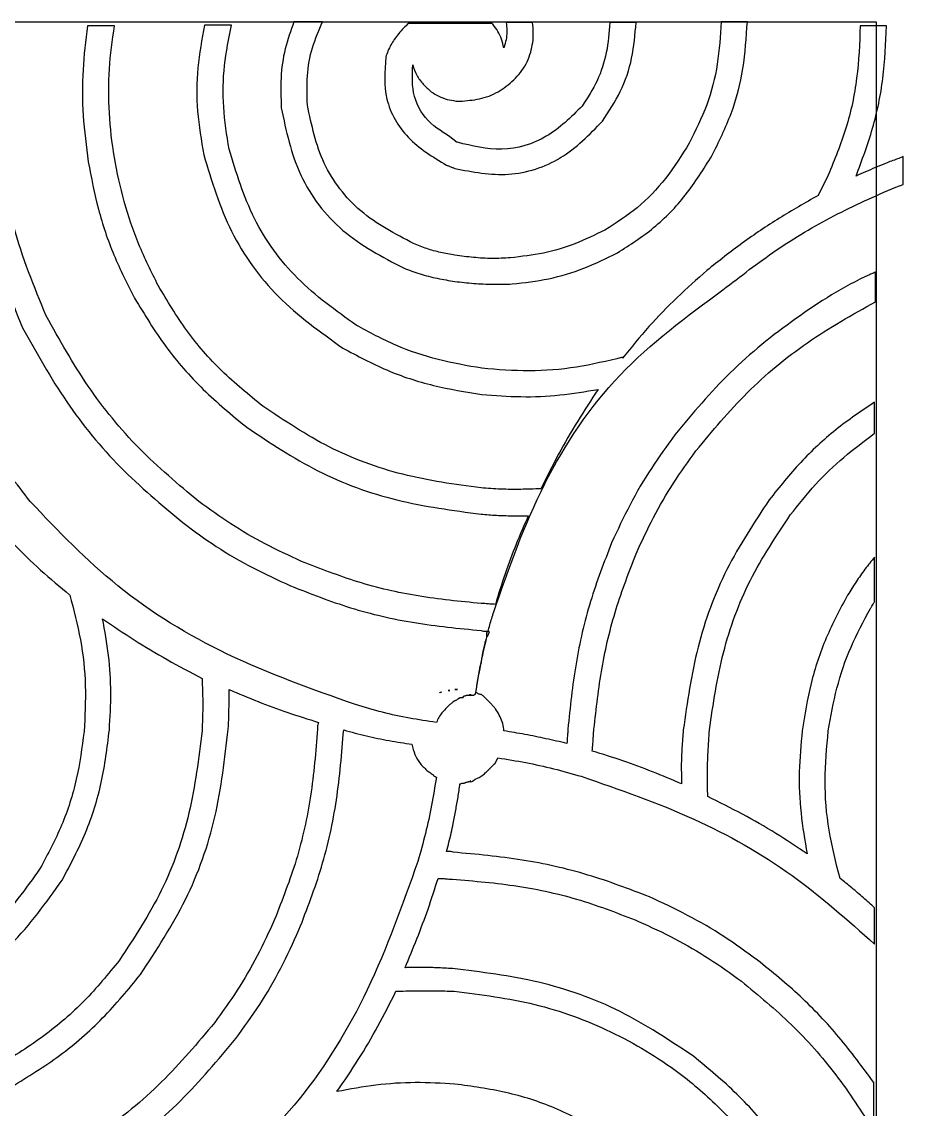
# Model space of a CAD drawing. Extents: x 0 to 371, y 0 to 260.
# Drawn here: x 343.61 to 371.29, y 225.83 to 259.95 of the extents above; entities that cross this region are included whole.
import ezdxf

# ---------------------------------------------------------------- set-up
doc = ezdxf.new("R2010")
doc.units = 0
doc.layers.add('Layer_1', color=7, linetype='CONTINUOUS')

msp = doc.modelspace()

# ---------------------------------------------------------------- linework, layer by layer
at = {"layer": 'Layer_1', "color": 7}
for points in [[(0.02646, 259.95312), (370.443122, 259.95312), (370.443122, 0.661457), (0.02646, 0.661457)], [(358.255142, 240.824265)], [(358.127481, 240.300783)], [(358.142985, 240.366412)], [(357.983838, 239.599534)], [(350.123332, 238.99802)], [(356.790621, 238.918955)], [(357.002499, 238.971665), (357.055204, 238.971665), (357.002499, 238.971665)], [(357.213848, 238.99802), (357.293435, 238.99802), (357.213848, 238.99802)], [(357.372492, 238.733437)], [(357.665492, 238.815086)], [(353.72156, 237.72833)], [(357.693405, 236.119643)], [(356.284711, 229.545884)]]:
    msp.add_lwpolyline(points, close=True, dxfattribs=at)
for points in [[(346.524576, 259.821038), (345.678121, 259.821038)], [(350.20239, 259.847393), (349.355935, 259.847393)], [(353.060101, 259.95333), (352.160412, 259.95333), (352.160412, 259.95333)], [(358.404473, 259.873748), (358.37812, 259.900103), (357.213848, 259.900103), (355.75864, 259.900103)], [(359.648332, 259.926458), (358.8277, 259.926458), (358.8277, 259.926458)], [(362.90239, 259.926458), (362.082287, 259.926458)], [(366.395207, 259.95333), (365.574575, 259.95333)], [(370.760832, 259.821038), (369.9402, 259.821038)], [(357.240201, 257.466143), (357.452079, 257.466143)], [(371.051768, 254.767083), (371.289999, 254.846665), (371.289999, 255.719997)], [(368.935101, 255.137603), (368.617284, 254.5025)], [(370.416662, 251.168853), (370.416662, 252.094895)], [(362.479162, 249.396352), (362.479162, 249.422707)], [(370.39031, 247.041457), (370.39031, 248.020209)], [(370.39031, 241.74979), (370.39031, 243.152289)], [(358.03395, 239.844997), (358.03395, 239.818125)], [(357.425726, 238.733437), (357.399374, 238.733437), (357.372492, 238.733437)], [(357.452079, 238.759792), (357.478431, 238.759792)], [(357.637076, 238.813019), (357.610723, 238.813019)], [(357.769367, 238.813019), (357.743015, 238.813019), (357.716662, 238.813019), (357.663957, 238.813019)], [(357.848954, 238.839374), (357.822601, 238.839374)], [(357.901659, 238.892084), (357.875306, 238.892084)], [(358.272181, 238.6275), (358.193124, 238.707082), (358.13989, 238.759792)], [(357.055204, 238.52208), (356.922912, 238.389789)], [(358.748643, 237.701459), (358.748643, 237.754685)], [(358.48406, 236.696352), (358.563117, 236.854999)], [(358.351768, 236.56406), (358.430825, 236.643125)], [(358.13989, 236.352187), (358.166242, 236.378542), (358.193124, 236.405414), (358.245829, 236.458124)], [(357.372492, 236.034894), (357.399374, 236.034894)], [(370.39031, 231.00781), (370.39031, 232.145209)], [(370.363957, 225.160622), (370.363957, 226.66854)]]:
    msp.add_lwpolyline(points, dxfattribs=at)
for points, knots in [([(342.212185, 259.821038), (342.140392, 258.710983), (341.99822, 256.51273), (342.454247, 253.275438), (343.252837, 251.306078), (343.641041, 250.348748)], [0, 0, 0, 0, 3.333342, 6.601049, 9.692134, 9.692134, 9.692134, 9.692134]), ([(344.381557, 250.719269), (344.003971, 251.638705), (343.227757, 253.528819), (342.808316, 256.644397), (342.957132, 258.755089), (343.032287, 259.821038)], [0, 0, 0, 0, 2.973144, 6.111985, 9.314544, 9.314544, 9.314544, 9.314544]), ([(345.678121, 259.821038), (345.621683, 259.361559), (345.507179, 258.429341), (345.515535, 256.998724), (345.641028, 256.043676), (345.704473, 255.560833)], [0, 0, 0, 0, 1.387935, 2.81592, 4.276076, 4.276076, 4.276076, 4.276076]), ([(347.900726, 251.671665), (347.68701, 252.098955), (347.26162, 252.94945), (346.811738, 254.303537), (346.499567, 255.6857), (346.342114, 257.081867), (346.331063, 258.46865), (346.460482, 259.37311), (346.524576, 259.821038)], [0, 0, 0, 0, 1.431692, 2.849701, 4.267567, 5.676001, 7.057913, 8.413781, 8.413781, 8.413781, 8.413781]), ([(349.355935, 259.847393), (349.271108, 259.402961), (349.10103, 258.511873), (349.09832, 257.133528), (349.252025, 256.229079), (349.329582, 255.772707)], [0, 0, 0, 0, 1.355403, 2.717584, 4.104984, 4.104984, 4.104984, 4.104984]), ([(350.123332, 255.957708), (350.054525, 256.396361), (349.918352, 257.264466), (349.941687, 258.580454), (350.115861, 259.426888), (350.20239, 259.847393)], [0, 0, 0, 0, 1.330661, 2.633414, 3.91958, 3.91958, 3.91958, 3.91958]), ([(352.160412, 259.95333), (352.059609, 259.67185), (351.85577, 259.102656), (351.726251, 258.186808), (351.750995, 257.567965), (351.763537, 257.25427)], [0, 0, 0, 0, 0.895389, 1.810613, 2.751475, 2.751475, 2.751475, 2.751475]), ([(352.58364, 257.333852), (352.572957, 257.64078), (352.551836, 258.247595), (352.706345, 259.142513), (352.943296, 259.68561), (353.060101, 259.95333)], [0, 0, 0, 0, 0.920189, 1.819267, 2.693347, 2.693347, 2.693347, 2.693347]), ([(355.75864, 259.900103), (355.705082, 259.851767), (355.594803, 259.75224), (355.446444, 259.581926), (355.354962, 259.458981), (355.30906, 259.397292)], [0, 0, 0, 0, 0.216281, 0.445334, 0.676009, 0.676009, 0.676009, 0.676009]), ([(358.748643, 259.132708), (358.727982, 259.22509), (358.687667, 259.40535), (358.572824, 259.659173), (358.46082, 259.801931), (358.404473, 259.873748)], [0, 0, 0, 0, 0.28362, 0.553414, 0.826548, 0.826548, 0.826548, 0.826548]), ([(358.8277, 259.926458), (358.834678, 259.847238), (358.848628, 259.688855), (358.8383, 259.44688), (358.796268, 259.29112), (358.774995, 259.21229)], [0, 0, 0, 0, 0.238591, 0.477005, 0.721307, 0.721307, 0.721307, 0.721307]), ([(359.595098, 259.000417), (359.618034, 259.099547), (359.664377, 259.299842), (359.685298, 259.612607), (359.660738, 259.82113), (359.648332, 259.926458)], [0, 0, 0, 0, 0.30501, 0.616278, 0.933978, 0.933978, 0.933978, 0.933978]), ([(362.082287, 259.926458), (362.056107, 259.612138), (362.004117, 258.98793), (361.713665, 258.087409), (361.37672, 257.566744), (361.20895, 257.307497)], [0, 0, 0, 0, 0.944684, 1.876044, 2.799671, 2.799671, 2.799671, 2.799671]), ([(361.844056, 256.83104), (362.045244, 257.136145), (362.44933, 257.748951), (362.809567, 258.811792), (362.871264, 259.552686), (362.90239, 259.926458)], [0, 0, 0, 0, 1.093508, 2.196321, 3.319114, 3.319114, 3.319114, 3.319114]), ([(365.574575, 259.95333), (365.546698, 259.508812), (365.491288, 258.625286), (365.161137, 257.328709), (364.767004, 256.539003), (364.569476, 256.143227)], [0, 0, 0, 0, 1.334722, 2.652903, 3.977261, 3.977261, 3.977261, 3.977261]), ([(365.28364, 255.746352), (365.498984, 256.181958), (365.930651, 257.055149), (366.300799, 258.484794), (366.363653, 259.462494), (366.395207, 259.95333)], [0, 0, 0, 0, 1.455243, 2.917092, 4.390865, 4.390865, 4.390865, 4.390865]), ([(369.9402, 259.821038), (369.917912, 259.273778), (369.87386, 258.192129), (369.536971, 256.608461), (369.134734, 255.625468), (368.935101, 255.137603)], [0, 0, 0, 0, 1.641492, 3.244378, 4.823748, 4.823748, 4.823748, 4.823748]), ([(369.807909, 255.111248), (369.993319, 255.606205), (370.366772, 256.603145), (370.694531, 258.19016), (370.738571, 259.273464), (370.760832, 259.821038)], [0, 0, 0, 0, 1.584307, 3.191107, 4.833428, 4.833428, 4.833428, 4.833428]), ([(355.30906, 259.397292), (355.27347, 259.340057), (355.20054, 259.222774), (355.109995, 259.037269), (355.065995, 258.905978), (355.044476, 258.84177)], [0, 0, 0, 0, 0.202151, 0.414237, 0.617239, 0.617239, 0.617239, 0.617239]), ([(358.774995, 259.21229), (358.773257, 259.203257), (358.769649, 259.184512), (358.753989, 259.160486), (358.750382, 259.141742), (358.748643, 259.132708)], [0, 0, 0, 0, 0.027378, 0.056811, 0.084189, 0.084189, 0.084189, 0.084189]), ([(355.044476, 258.84177), (355.012575, 258.397513), (354.947266, 257.488015), (355.697283, 256.205278), (356.521617, 255.71155), (356.949265, 255.455413)], [0, 0, 0, 0, 1.313509, 2.689063, 4.171977, 4.171977, 4.171977, 4.171977]), ([(359.119165, 258.180312), (359.18767, 258.261352), (359.324451, 258.423163), (359.496136, 258.695287), (359.56199, 258.898334), (359.595098, 259.000417)], [0, 0, 0, 0, 0.318407, 0.635751, 0.95661, 0.95661, 0.95661, 0.95661]), ([(357.293435, 256.169582), (357.284672, 256.171241), (357.268133, 256.174373), (357.251267, 256.18615), (357.002169, 256.406755), (356.396785, 256.693865), (355.845795, 257.596081), (355.875837, 258.266626), (355.890931, 258.603542)], [0, 0, 0, 0, 0.026458, 0.049935, 0.060396, 1.026437, 2.012902, 3.009078, 3.009078, 3.009078, 3.009078]), ([(355.890931, 258.603542), (355.927763, 258.492406), (356.001465, 258.27002), (356.213115, 257.986395), (356.386968, 257.833189), (356.473332, 257.757082)], [0, 0, 0, 0, 0.349372, 0.699101, 1.044335, 1.044335, 1.044335, 1.044335]), ([(357.452079, 257.466143), (357.656888, 257.483955), (358.069357, 257.519826), (358.652766, 257.766969), (358.96401, 258.042806), (359.119165, 258.180312)], [0, 0, 0, 0, 0.614531, 1.237619, 1.856988, 1.856988, 1.856988, 1.856988]), ([(356.473332, 257.757082), (356.549773, 257.707489), (356.705049, 257.606751), (356.966631, 257.509648), (357.149783, 257.480522), (357.240201, 257.466143)], [0, 0, 0, 0, 0.272819, 0.554182, 0.828511, 0.828511, 0.828511, 0.828511]), ([(355.917284, 252.994582), (355.336434, 253.296452), (354.194091, 253.890132), (352.975757, 255.467336), (352.714573, 256.710598), (352.58364, 257.333852)], [0, 0, 0, 0, 1.9493, 3.833639, 5.727839, 5.727839, 5.727839, 5.727839]), ([(351.763537, 257.25427), (351.914825, 256.529719), (352.215947, 255.087581), (353.619759, 253.262088), (354.934345, 252.575065), (355.599996, 252.227187)], [0, 0, 0, 0, 2.201612, 4.382062, 6.618671, 6.618671, 6.618671, 6.618671]), ([(361.20895, 257.307497), (360.858061, 256.958151), (360.160359, 256.263518), (358.692728, 255.822553), (357.754726, 256.05518), (357.293435, 256.169582)], [0, 0, 0, 0, 1.472356, 2.927602, 4.335777, 4.335777, 4.335777, 4.335777]), ([(357.213848, 255.349477), (357.773475, 255.241373), (358.900599, 255.023646), (360.625625, 255.576943), (361.436044, 256.411085), (361.844056, 256.83104)], [0, 0, 0, 0, 1.692191, 3.408176, 5.14806, 5.14806, 5.14806, 5.14806]), ([(364.569476, 256.143227), (364.334099, 255.765397), (363.872819, 255.024943), (362.976624, 254.089335), (362.269818, 253.63858), (361.923643, 253.417812)], [0, 0, 0, 0, 1.333712, 2.613745, 3.842465, 3.842465, 3.842465, 3.842465]), ([(349.329582, 255.772707), (349.576754, 254.956122), (350.06854, 253.331397), (351.598268, 251.210694), (352.990247, 250.216931), (353.695207, 249.713645)], [0, 0, 0, 0, 2.548266, 5.070183, 7.657964, 7.657964, 7.657964, 7.657964]), ([(354.118435, 250.42833), (353.476073, 250.887359), (352.204194, 251.796239), (350.803553, 253.730033), (350.350422, 255.214005), (350.123332, 255.957708)], [0, 0, 0, 0, 2.359034, 4.670901, 6.993495, 6.993495, 6.993495, 6.993495]), ([(362.320518, 252.703644), (362.708862, 252.952433), (363.499386, 253.458876), (364.503321, 254.502109), (365.020236, 255.326347), (365.28364, 255.746352)], [0, 0, 0, 0, 1.380368, 2.809915, 4.295235, 4.295235, 4.295235, 4.295235]), ([(371.289999, 255.719997), (371.228438, 255.695242), (371.105924, 255.645976), (370.918066, 255.582048), (370.68913, 255.490835), (370.419149, 255.376415), (370.109608, 255.246074), (369.907381, 255.155701), (369.807909, 255.111248)], [0, 0, 0, 0, 0.19902, 0.396077, 0.595097, 0.938151, 1.275788, 1.602638, 1.602638, 1.602638, 1.602638]), ([(345.704473, 255.560833), (345.799581, 255.062473), (345.989327, 254.068214), (346.471382, 252.623684), (346.930307, 251.724307), (347.159681, 251.27479)], [0, 0, 0, 0, 1.521205, 3.034899, 4.547437, 4.547437, 4.547437, 4.547437]), ([(356.949265, 255.455413), (356.978137, 255.444612), (357.038276, 255.422112), (357.124837, 255.382778), (357.184976, 255.360279), (357.213848, 255.349477)], [0, 0, 0, 0, 0.092457, 0.192584, 0.28504, 0.28504, 0.28504, 0.28504]), ([(365.62781, 251.539373), (366.178653, 251.964786), (367.284647, 252.818938), (369.103374, 253.904401), (370.398273, 254.477738), (371.051768, 254.767083)], [0, 0, 0, 0, 2.086879, 4.19008, 6.332928, 6.332928, 6.332928, 6.332928]), ([(368.617284, 254.5025), (368.208877, 254.268344), (367.395089, 253.801767), (366.224138, 253.020582), (365.491534, 252.439067), (365.124995, 252.148122)], [0, 0, 0, 0, 1.41214, 2.813823, 4.217313, 4.217313, 4.217313, 4.217313]), ([(361.923643, 253.417812), (361.612638, 253.264665), (360.993883, 252.959976), (359.992789, 252.664444), (359.306, 252.585014), (358.959992, 252.544997)], [0, 0, 0, 0, 1.038858, 2.066845, 3.110595, 3.110595, 3.110595, 3.110595]), ([(357.213848, 252.624062), (357.064248, 252.6524), (356.76656, 252.708789), (356.329426, 252.823068), (356.053695, 252.937814), (355.917284, 252.994582)], [0, 0, 0, 0, 0.456848, 0.909075, 1.351861, 1.351861, 1.351861, 1.351861]), ([(358.959992, 252.544997), (358.765993, 252.534193), (358.37783, 252.512575), (357.794129, 252.550802), (357.40761, 252.599599), (357.213848, 252.624062)], [0, 0, 0, 0, 0.582422, 1.165344, 1.751305, 1.751305, 1.751305, 1.751305]), ([(359.013226, 251.724375), (359.397093, 251.768131), (360.163262, 251.855465), (361.278733, 252.192875), (361.97228, 252.532909), (362.320518, 252.703644)], [0, 0, 0, 0, 1.157468, 2.310219, 3.472746, 3.472746, 3.472746, 3.472746]), ([(355.599996, 252.227187), (355.771644, 252.161693), (356.117636, 252.029676), (356.659754, 251.89397), (357.028841, 251.834011), (357.213848, 251.803957)], [0, 0, 0, 0, 0.550775, 1.1102, 1.672438, 1.672438, 1.672438, 1.672438]), ([(365.124995, 252.148122), (364.810699, 251.868876), (364.179307, 251.307899), (363.287307, 250.394839), (362.749764, 249.730688), (362.479162, 249.396352)], [0, 0, 0, 0, 1.261157, 2.533544, 3.823379, 3.823379, 3.823379, 3.823379]), ([(370.416662, 252.094895), (370.396848, 252.085881), (370.355597, 252.067114), (370.292738, 252.043596), (369.43092, 251.652895), (367.895061, 250.676185), (365.80511, 249.014374), (364.677735, 247.659694), (364.119367, 246.988747)], [0, 0, 0, 0, 0.065287, 0.135924, 0.201211, 2.903179, 5.564818, 8.176685, 8.176685, 8.176685, 8.176685]), ([(351.181666, 247.887917), (350.742266, 248.246), (349.870017, 248.956828), (348.756898, 250.23264), (348.186014, 251.192163), (347.900726, 251.671665)], [0, 0, 0, 0, 1.698782, 3.37224, 5.043885, 5.043885, 5.043885, 5.043885]), ([(357.213848, 251.803957), (357.410285, 251.780978), (357.806193, 251.734667), (358.407421, 251.708593), (358.810701, 251.719099), (359.013226, 251.724375)], [0, 0, 0, 0, 0.593205, 1.195574, 1.803254, 1.803254, 1.803254, 1.803254]), ([(358.430825, 241.432497), (358.908389, 242.796213), (359.843254, 245.465787), (362.240839, 249.047666), (364.494221, 250.705421), (365.62781, 251.539373)], [0, 0, 0, 0, 4.329046, 8.474428, 12.670878, 12.670878, 12.670878, 12.670878]), ([(347.159681, 251.27479), (347.471026, 250.762194), (348.092614, 249.738815), (349.286087, 248.376341), (350.212815, 247.611223), (350.678851, 247.226459)], [0, 0, 0, 0, 1.797007, 3.587658, 5.399076, 5.399076, 5.399076, 5.399076]), ([(364.780825, 246.485935), (365.298663, 247.109516), (366.340868, 248.364541), (368.249722, 249.948246), (369.690701, 250.75993), (370.416662, 251.168853)], [0, 0, 0, 0, 2.42845, 4.887518, 7.384217, 7.384217, 7.384217, 7.384217]), ([(349.170409, 244.898435), (348.53092, 245.43556), (347.244526, 246.516039), (345.631006, 248.491463), (344.799736, 249.973642), (344.381557, 250.719269)], [0, 0, 0, 0, 2.501839, 5.032693, 7.594724, 7.594724, 7.594724, 7.594724]), ([(343.878742, 244.898435), (343.45333, 245.449278), (342.599179, 246.555273), (341.513719, 248.374), (340.940382, 249.668898), (340.651037, 250.322394)], [0, 0, 0, 0, 2.086878, 4.190078, 6.332926, 6.332926, 6.332926, 6.332926]), ([(343.641041, 250.348748), (344.08002, 249.561207), (344.951415, 247.997901), (346.649648, 245.926068), (347.999537, 244.796461), (348.668124, 244.236977)], [0, 0, 0, 0, 2.701851, 5.363294, 7.97507, 7.97507, 7.97507, 7.97507]), ([(358.060832, 249.078542), (357.602013, 249.158207), (356.682406, 249.31788), (355.349498, 249.764834), (354.528014, 250.207583), (354.118435, 250.42833)], [0, 0, 0, 0, 1.396056, 2.798098, 4.192221, 4.192221, 4.192221, 4.192221]), ([(353.695207, 249.713645), (354.148372, 249.470084), (355.055634, 248.982459), (356.533451, 248.501937), (357.551532, 248.339631), (358.060832, 248.258437)], [0, 0, 0, 0, 1.541296, 3.085767, 4.63181, 4.63181, 4.63181, 4.63181]), ([(362.479162, 249.422707), (361.997789, 249.308151), (361.034384, 249.078883), (359.545059, 248.95652), (358.555951, 249.037837), (358.060832, 249.078542)], [0, 0, 0, 0, 1.483304, 2.968637, 4.457369, 4.457369, 4.457369, 4.457369]), ([(358.060832, 248.258437), (358.468118, 248.2267), (359.282368, 248.163252), (360.507762, 248.215638), (361.311075, 248.350043), (361.711765, 248.417084)], [0, 0, 0, 0, 1.224916, 2.448868, 3.666945, 3.666945, 3.666945, 3.666945]), ([(361.711765, 248.417084), (361.494473, 248.086523), (361.057406, 247.421626), (360.452836, 246.381575), (360.093825, 245.659281), (359.912915, 245.29531)], [0, 0, 0, 0, 1.186649, 2.386856, 3.605981, 3.605981, 3.605981, 3.605981]), ([(358.03395, 245.321665), (357.208406, 245.435185), (355.569019, 245.660614), (353.226572, 246.525075), (351.8621, 247.434437), (351.181666, 247.887917)], [0, 0, 0, 0, 2.495899, 4.956419, 7.40398, 7.40398, 7.40398, 7.40398]), ([(370.39031, 248.020209), (369.977305, 247.739639), (369.148471, 247.176581), (368.03615, 246.141329), (367.402492, 245.350075), (367.083018, 244.951145)], [0, 0, 0, 0, 1.496495, 3.003224, 4.535316, 4.535316, 4.535316, 4.535316]), ([(350.678851, 247.226459), (351.407286, 246.741041), (352.869694, 245.766515), (355.386391, 244.850834), (357.147043, 244.618564), (358.03395, 244.50156)], [0, 0, 0, 0, 2.619821, 5.259563, 7.939069, 7.939069, 7.939069, 7.939069]), ([(364.119367, 246.988747), (363.867794, 246.641071), (363.358545, 245.937286), (362.693727, 244.803849), (362.321717, 244.003564), (362.134992, 243.601874)], [0, 0, 0, 0, 1.287007, 2.605232, 3.933696, 3.933696, 3.933696, 3.933696]), ([(367.744476, 244.475205), (368.001262, 244.799243), (368.512917, 245.444899), (369.407004, 246.301111), (370.062506, 246.794649), (370.39031, 247.041457)], [0, 0, 0, 0, 1.239336, 2.469414, 3.699884, 3.699884, 3.699884, 3.699884]), ([(362.90239, 243.257709), (363.078279, 243.639644), (363.428197, 244.399475), (364.057312, 245.479973), (364.540531, 246.151833), (364.780825, 246.485935)], [0, 0, 0, 0, 1.261043, 2.508743, 3.742939, 3.742939, 3.742939, 3.742939]), ([(359.912915, 245.29531), (359.701579, 245.288327), (359.280894, 245.274427), (358.653759, 245.278884), (358.239353, 245.307488), (358.03395, 245.321665)], [0, 0, 0, 0, 0.634349, 1.26273, 1.880285, 1.880285, 1.880285, 1.880285]), ([(354.092082, 238.52208), (352.731541, 239.004119), (350.097744, 239.937271), (346.57855, 242.072727), (344.761052, 243.974981), (343.878742, 244.898435)], [0, 0, 0, 0, 4.325926, 8.374328, 12.193823, 12.193823, 12.193823, 12.193823]), ([(352.398643, 243.019997), (352.016707, 243.195887), (351.256874, 243.545806), (350.176373, 244.174921), (349.504512, 244.65814), (349.170409, 244.898435)], [0, 0, 0, 0, 1.261045, 2.508749, 3.742947, 3.742947, 3.742947, 3.742947]), ([(367.083018, 244.951145), (366.611201, 244.237115), (365.660556, 242.798443), (364.755228, 240.330378), (364.508295, 238.599781), (364.38395, 237.72833)], [0, 0, 0, 0, 2.561713, 5.161502, 7.798523, 7.798523, 7.798523, 7.798523]), ([(342.582707, 244.448334), (342.837218, 244.153168), (343.349414, 243.559155), (344.201536, 242.730629), (344.813501, 242.219721), (345.122601, 241.961664)], [0, 0, 0, 0, 1.168836, 2.352251, 3.560031, 3.560031, 3.560031, 3.560031]), ([(358.03395, 244.50156), (358.195245, 244.487286), (358.521357, 244.458425), (359.016103, 244.448821), (359.348773, 244.448496), (359.51604, 244.448334)], [0, 0, 0, 0, 0.485635, 0.981882, 1.483724, 1.483724, 1.483724, 1.483724]), ([(359.51604, 244.448334), (359.386808, 244.152579), (359.125708, 243.555043), (358.782036, 242.6274), (358.584105, 241.991585), (358.48406, 241.670209)], [0, 0, 0, 0, 0.968143, 1.956017, 2.965688, 2.965688, 2.965688, 2.965688]), ([(365.204582, 237.72833), (365.323973, 238.540375), (365.561361, 240.15497), (366.403253, 242.464259), (367.299202, 243.807589), (367.744476, 244.475205)], [0, 0, 0, 0, 2.45932, 4.889889, 7.291337, 7.291337, 7.291337, 7.291337]), ([(348.668124, 244.236977), (349.015006, 243.980373), (349.714498, 243.462927), (350.853419, 242.806142), (351.653037, 242.437615), (352.054473, 242.252602)], [0, 0, 0, 0, 1.293674, 2.608715, 3.934503, 3.934503, 3.934503, 3.934503]), ([(362.134992, 243.601874), (361.89942, 242.993645), (361.421709, 241.760237), (360.972295, 239.792201), (360.83101, 238.440219), (360.75937, 237.754685)], [0, 0, 0, 0, 1.954953, 3.964391, 6.031376, 6.031376, 6.031376, 6.031376]), ([(358.03395, 241.69708), (357.372567, 241.761728), (356.066802, 241.889362), (354.170053, 242.32686), (352.982765, 242.791435), (352.398643, 243.019997)], [0, 0, 0, 0, 1.992575, 3.933927, 5.81399, 5.81399, 5.81399, 5.81399]), ([(361.579473, 237.754685), (361.651186, 238.398764), (361.792889, 239.671439), (362.231594, 241.521307), (362.680984, 242.684585), (362.90239, 243.257709)], [0, 0, 0, 0, 1.943253, 3.839796, 5.681605, 5.681605, 5.681605, 5.681605]), ([(370.39031, 243.152289), (370.287944, 243.027198), (370.083196, 242.776995), (369.805701, 242.375683), (369.631262, 242.100425), (369.543325, 241.961664)], [0, 0, 0, 0, 0.484733, 0.969549, 1.462409, 1.462409, 1.462409, 1.462409]), ([(352.054473, 242.252602), (352.67576, 242.008129), (353.937536, 241.511628), (355.950912, 241.048603), (357.334887, 240.916719), (358.03395, 240.850103)], [0, 0, 0, 0, 2.001113, 4.064069, 6.169652, 6.169652, 6.169652, 6.169652]), ([(345.122601, 241.961664), (345.246017, 241.495831), (345.493202, 240.562828), (345.646311, 239.118135), (345.596848, 238.155271), (345.572181, 237.675104)], [0, 0, 0, 0, 1.444482, 2.893114, 4.334162, 4.334162, 4.334162, 4.334162]), ([(358.48406, 241.670209), (358.437286, 241.67199), (358.339671, 241.675707), (358.190138, 241.692309), (358.086614, 241.695471), (358.03395, 241.69708)], [0, 0, 0, 0, 0.140386, 0.292979, 0.450985, 0.450985, 0.450985, 0.450985]), ([(369.543325, 241.961664), (369.30696, 241.519167), (368.833913, 240.633583), (368.357277, 239.193758), (368.1959, 238.199767), (368.114999, 237.701459)], [0, 0, 0, 0, 1.503218, 3.008447, 4.521651, 4.521651, 4.521651, 4.521651]), ([(370.258018, 241.537917), (370.273568, 241.561984), (370.303211, 241.607864), (370.345116, 241.679844), (370.374759, 241.725723), (370.39031, 241.74979)], [0, 0, 0, 0, 0.085951, 0.163847, 0.249798, 0.249798, 0.249798, 0.249798]), ([(358.255142, 240.824265), (358.273497, 240.891891), (358.310276, 241.027401), (358.368659, 241.230224), (358.410075, 241.364979), (358.430825, 241.432497)], [0, 0, 0, 0, 0.210217, 0.421234, 0.633136, 0.633136, 0.633136, 0.633136]), ([(368.935101, 237.701459), (369.014469, 238.149244), (369.173172, 239.044639), (369.616313, 240.339336), (370.044468, 241.139047), (370.258018, 241.537917)], [0, 0, 0, 0, 1.363155, 2.725773, 4.081693, 4.081693, 4.081693, 4.081693]), ([(346.365931, 237.72833), (346.388916, 238.118172), (346.43491, 238.898294), (346.361077, 240.069768), (346.223312, 240.837575), (346.154582, 241.220624)], [0, 0, 0, 0, 1.170864, 2.343046, 3.510021, 3.510021, 3.510021, 3.510021]), ([(346.154582, 241.220624), (346.480589, 240.995526), (347.140169, 240.540108), (348.188463, 239.92325), (348.911131, 239.537257), (349.276348, 239.342185)], [0, 0, 0, 0, 1.188176, 2.403925, 3.646092, 3.646092, 3.646092, 3.646092]), ([(358.03395, 240.850103), (358.058376, 240.843431), (358.106674, 240.830236), (358.181334, 240.824737), (358.230578, 240.824422), (358.255142, 240.824265)], [0, 0, 0, 0, 0.075789, 0.149867, 0.223599, 0.223599, 0.223599, 0.223599]), ([(358.142985, 240.366412), (358.158467, 240.420073), (358.189296, 240.52693), (358.193251, 240.651987), (358.324352, 240.82416), (358.266453, 240.823821), (358.260857, 240.824141), (358.203369, 240.826489), (358.232841, 240.649008), (358.174377, 240.524864), (358.153443, 240.419199), (358.142985, 240.366412)], [0, 0, 0, 0, 0.160095, 0.318802, 0.47536, 0.481044, 0.486725, 0.492408, 0.650004, 0.807044, 0.963817, 0.963817, 0.963817, 0.963817]), ([(358.03395, 239.818125), (358.043099, 239.873754), (358.061398, 239.985031), (358.087257, 240.120914), (358.15304, 240.414878), (358.065504, 240.024887), (358.029149, 239.844302), (357.998924, 239.681027), (357.983838, 239.599534)], [0, 0, 0, 0, 0.164, 0.328058, 0.491735, 0.731155, 0.969804, 1.20761, 1.20761, 1.20761, 1.20761]), ([(358.127481, 240.300783), (358.12924, 240.308355), (358.132762, 240.323515), (358.137019, 240.341162), (358.14599, 240.379031), (358.136939, 240.341215), (358.132755, 240.323538), (358.129242, 240.308382), (358.127481, 240.300783)], [0, 0, 0, 0, 0.022458, 0.044961, 0.067436, 0.089927, 0.112339, 0.134871, 0.134871, 0.134871, 0.134871]), ([(357.983838, 239.599534), (357.967232, 239.515732), (357.934037, 239.348219), (357.889302, 239.094746), (357.862469, 238.924914), (357.848954, 238.839374)], [0, 0, 0, 0, 0.25629, 0.512301, 0.772103, 0.772103, 0.772103, 0.772103]), ([(357.875306, 238.892084), (357.885651, 238.970729), (357.906368, 239.128241), (357.943034, 239.36403), (357.970226, 239.520971), (357.983838, 239.599534)], [0, 0, 0, 0, 0.237961, 0.476596, 0.715796, 0.715796, 0.715796, 0.715796]), ([(357.983838, 239.599534), (357.989219, 239.626608), (357.999991, 239.680811), (358.015781, 239.762822), (358.027852, 239.817414), (358.03395, 239.844997)], [0, 0, 0, 0, 0.082811, 0.165792, 0.250535, 0.250535, 0.250535, 0.250535]), ([(349.276348, 239.342185), (349.283412, 239.159268), (349.29746, 238.795464), (349.29746, 238.24818), (349.283412, 237.884376), (349.276348, 237.701459)], [0, 0, 0, 0, 0.549129, 1.092164, 1.641293, 1.641293, 1.641293, 1.641293]), ([(350.096451, 237.754685), (350.103607, 237.889541), (350.118119, 238.163026), (350.123034, 238.577687), (350.123232, 238.857257), (350.123332, 238.99802)], [0, 0, 0, 0, 0.405094, 0.821528, 1.243829, 1.243829, 1.243829, 1.243829]), ([(350.123332, 238.99802), (350.42542, 238.869081), (351.032349, 238.610027), (351.967983, 238.264783), (352.606136, 238.066161), (352.92781, 237.966042)], [0, 0, 0, 0, 0.985275, 1.979534, 2.990112, 2.990112, 2.990112, 2.990112]), ([(356.790621, 238.918955), (356.781611, 238.917099), (356.764604, 238.913594), (356.750946, 238.903332), (356.730774, 238.887027), (356.760631, 238.900692), (356.774917, 238.90616), (356.785477, 238.914765), (356.790621, 238.918955)], [0, 0, 0, 0, 0.026361, 0.04976, 0.060207, 0.080955, 0.100898, 0.119831, 0.119831, 0.119831, 0.119831]), ([(357.372492, 238.733437), (357.357018, 238.724823), (357.327543, 238.708414), (357.284611, 238.680429), (357.251963, 238.65513), (357.219624, 238.650352), (357.208088, 238.631491), (357.174285, 238.62684), (357.14099, 238.594435), (357.102538, 238.55356), (357.071055, 238.532622), (357.055204, 238.52208)], [0, 0, 0, 0, 0.053076, 0.101101, 0.154177, 0.174925, 0.193709, 0.214457, 0.271239, 0.327232, 0.384014, 0.384014, 0.384014, 0.384014]), ([(357.372492, 238.733437), (357.365642, 238.733687), (357.35346, 238.734133), (357.337493, 238.725355), (357.307496, 238.700945), (357.342262, 238.712448), (357.351566, 238.728939), (357.365274, 238.731885), (357.372492, 238.733437)], [0, 0, 0, 0, 0.019567, 0.034792, 0.061767, 0.082471, 0.101084, 0.121788, 0.121788, 0.121788, 0.121788]), ([(357.478431, 238.759792), (357.472357, 238.753132), (357.462853, 238.742712), (357.444216, 238.732437), (357.432382, 238.733077), (357.425726, 238.733437)], [0, 0, 0, 0, 0.026975, 0.0422, 0.061767, 0.061767, 0.061767, 0.061767]), ([(357.610723, 238.813019), (357.595412, 238.811824), (357.568119, 238.809695), (357.534875, 238.792905), (357.507547, 238.787263), (357.484314, 238.782346), (357.472518, 238.7641), (357.459114, 238.761275), (357.452079, 238.759792)], [0, 0, 0, 0, 0.045619, 0.081319, 0.109622, 0.130371, 0.149154, 0.169903, 0.169903, 0.169903, 0.169903]), ([(357.663957, 238.813019), (357.664043, 238.81333), (357.66421, 238.813938), (357.665131, 238.814232), (357.666937, 238.818105), (357.654177, 238.812503), (357.647022, 238.813549), (357.640386, 238.813195), (357.637076, 238.813019)], [0, 0, 0, 0, 0.000906, 0.001772, 0.002648, 0.012174, 0.021686, 0.031156, 0.031156, 0.031156, 0.031156]), ([(357.665492, 238.815086), (357.671388, 238.816088), (357.683597, 238.818165), (357.698737, 238.824728), (357.728151, 238.844121), (357.691824, 238.838154), (357.672599, 238.83453), (357.667819, 238.821453), (357.665492, 238.815086)], [0, 0, 0, 0, 0.017399, 0.036022, 0.057691, 0.081716, 0.101372, 0.12003, 0.12003, 0.12003, 0.12003]), ([(357.822601, 238.839374), (357.820911, 238.832247), (357.817475, 238.817752), (357.792759, 238.812948), (357.777672, 238.812994), (357.769367, 238.813019)], [0, 0, 0, 0, 0.020209, 0.041102, 0.06668, 0.06668, 0.06668, 0.06668]), ([(358.03395, 238.839374), (358.018257, 238.840876), (357.98756, 238.843814), (357.945352, 238.868216), (357.916996, 238.883706), (357.901659, 238.892084)], [0, 0, 0, 0, 0.046711, 0.09137, 0.143979, 0.143979, 0.143979, 0.143979]), ([(358.13989, 238.759792), (358.130878, 238.768775), (358.1118, 238.787795), (358.077182, 238.815891), (358.049307, 238.831032), (358.03395, 238.839374)], [0, 0, 0, 0, 0.038174, 0.080821, 0.133141, 0.133141, 0.133141, 0.133141]), ([(358.748643, 237.754685), (358.734878, 237.832066), (358.707584, 237.985498), (358.610221, 238.197866), (358.510635, 238.355824), (358.423117, 238.47223), (358.350028, 238.549585), (358.298451, 238.601207), (358.272181, 238.6275)], [0, 0, 0, 0, 0.234925, 0.465812, 0.694772, 0.794679, 0.902113, 1.013638, 1.013638, 1.013638, 1.013638]), ([(356.631976, 237.966042), (356.349187, 238.006745), (355.78039, 238.088613), (354.931915, 238.275134), (354.373395, 238.439362), (354.092082, 238.52208)], [0, 0, 0, 0, 0.856929, 1.723609, 2.603127, 2.603127, 2.603127, 2.603127]), ([(356.922912, 238.389789), (356.882083, 238.350859), (356.799453, 238.272074), (356.710706, 238.122417), (356.658431, 238.018587), (356.631976, 237.966042)], [0, 0, 0, 0, 0.168474, 0.340952, 0.517665, 0.517665, 0.517665, 0.517665]), ([(352.92781, 237.966042), (352.920737, 237.942071), (352.907345, 237.896677), (352.901333, 237.825231), (352.901415, 237.778823), (352.901457, 237.754685)], [0, 0, 0, 0, 0.074783, 0.141617, 0.214058, 0.214058, 0.214058, 0.214058]), ([(345.572181, 237.675104), (345.505263, 237.174521), (345.371448, 236.173522), (344.906254, 234.723768), (344.432892, 233.833526), (344.19656, 233.38906)], [0, 0, 0, 0, 1.513325, 3.026143, 4.534515, 4.534515, 4.534515, 4.534515]), ([(344.884371, 233.01854), (345.143573, 233.506639), (345.661975, 234.482833), (346.16081, 236.077836), (346.297444, 237.177252), (346.365931, 237.72833)], [0, 0, 0, 0, 1.655747, 3.311481, 4.975488, 4.975488, 4.975488, 4.975488]), ([(349.276348, 237.701459), (349.169431, 236.83675), (348.956837, 235.117356), (348.092888, 232.652217), (347.151802, 231.218208), (346.683749, 230.504999)], [0, 0, 0, 0, 2.610138, 5.190015, 7.742728, 7.742728, 7.742728, 7.742728]), ([(347.345207, 230.055413), (347.846312, 230.820776), (348.851734, 232.356409), (349.7832, 234.991223), (349.991649, 236.830139), (350.096451, 237.754685)], [0, 0, 0, 0, 2.738091, 5.493735, 8.280045, 8.280045, 8.280045, 8.280045]), ([(352.901457, 237.754685), (352.843951, 237.051834), (352.730613, 235.666603), (352.28702, 233.651265), (351.794346, 232.394351), (351.551659, 231.775205)], [0, 0, 0, 0, 2.114459, 4.167331, 6.160257, 6.160257, 6.160257, 6.160257]), ([(352.319056, 231.457396), (352.570687, 232.107504), (353.082428, 233.429633), (353.544204, 235.54247), (353.662007, 236.994356), (353.72156, 237.72833)], [0, 0, 0, 0, 2.089227, 4.248874, 6.456839, 6.456839, 6.456839, 6.456839]), ([(353.72156, 237.72833), (353.958977, 237.663057), (354.430804, 237.533338), (355.147687, 237.390186), (355.626198, 237.315457), (355.864579, 237.278229)], [0, 0, 0, 0, 0.738481, 1.467605, 2.191421, 2.191421, 2.191421, 2.191421]), ([(360.733018, 237.304584), (360.512782, 237.355685), (360.073505, 237.457609), (359.411773, 237.59004), (358.969332, 237.664379), (358.748643, 237.701459)], [0, 0, 0, 0, 0.678238, 1.352795, 2.024117, 2.024117, 2.024117, 2.024117]), ([(360.75937, 237.754685), (360.757804, 237.703982), (360.754728, 237.604379), (360.737661, 237.45489), (360.734584, 237.355287), (360.733018, 237.304584)], [0, 0, 0, 0, 0.152124, 0.298834, 0.450958, 0.450958, 0.450958, 0.450958]), ([(361.526768, 237.066872), (361.533948, 237.145864), (361.548117, 237.301754), (361.557516, 237.531617), (361.572277, 237.681576), (361.579473, 237.754685)], [0, 0, 0, 0, 0.237922, 0.469539, 0.689887, 0.689887, 0.689887, 0.689887]), ([(364.38395, 237.72833), (364.36813, 237.542898), (364.33636, 237.170514), (364.315139, 236.605315), (364.325841, 236.22631), (364.331245, 236.034894)], [0, 0, 0, 0, 0.558295, 1.121167, 1.695522, 1.695522, 1.695522, 1.695522]), ([(365.151348, 235.638019), (365.145982, 235.873534), (365.135338, 236.340725), (365.156923, 237.038072), (365.188733, 237.49878), (365.204582, 237.72833)], [0, 0, 0, 0, 0.706629, 1.401736, 2.092012, 2.092012, 2.092012, 2.092012]), ([(368.114999, 237.701459), (368.076224, 237.274031), (367.99838, 236.415924), (368.051601, 235.118024), (368.199595, 234.265298), (368.273643, 233.838645)], [0, 0, 0, 0, 1.28672, 2.583227, 3.881496, 3.881496, 3.881496, 3.881496]), ([(369.305624, 233.071251), (369.176846, 233.57235), (368.918643, 234.57707), (368.792242, 236.141462), (368.887382, 237.180378), (368.935101, 237.701459)], [0, 0, 0, 0, 1.550462, 3.108724, 4.676749, 4.676749, 4.676749, 4.676749]), ([(355.864579, 237.278229), (355.890515, 237.167761), (355.941848, 236.94912), (356.12022, 236.657313), (356.284771, 236.507161), (356.367393, 236.431769)], [0, 0, 0, 0, 0.338897, 0.670754, 1.005417, 1.005417, 1.005417, 1.005417]), ([(358.563117, 236.854999), (358.854615, 236.807239), (359.440223, 236.711291), (360.315478, 236.520416), (360.892355, 236.355896), (361.182598, 236.273122)], [0, 0, 0, 0, 0.886089, 1.780118, 2.685403, 2.685403, 2.685403, 2.685403]), ([(364.331245, 236.034894), (364.029158, 236.163833), (363.422229, 236.422886), (362.486595, 236.768131), (361.848442, 236.966753), (361.526768, 237.066872)], [0, 0, 0, 0, 0.985275, 1.979534, 2.990112, 2.990112, 2.990112, 2.990112]), ([(358.245829, 236.458124), (358.252931, 236.459988), (358.268062, 236.463959), (358.280294, 236.487854), (358.292662, 236.512789), (358.321653, 236.515907), (358.332378, 236.54221), (358.344712, 236.55611), (358.351768, 236.56406)], [0, 0, 0, 0, 0.021038, 0.044821, 0.07689, 0.098104, 0.122238, 0.154496, 0.154496, 0.154496, 0.154496]), ([(358.430825, 236.643125), (358.438875, 236.650107), (358.452946, 236.662312), (358.478254, 236.673786), (358.482209, 236.68916), (358.48406, 236.696352)], [0, 0, 0, 0, 0.032259, 0.056393, 0.077607, 0.077607, 0.077607, 0.077607]), ([(356.631976, 236.24625), (356.584042, 235.952506), (356.487441, 235.360532), (356.297887, 234.476178), (356.132511, 233.892918), (356.049576, 233.600417)], [0, 0, 0, 0, 0.892845, 1.799324, 2.711236, 2.711236, 2.711236, 2.711236]), ([(356.367393, 236.431769), (356.385316, 236.421082), (356.422114, 236.399142), (356.471316, 236.358459), (356.508114, 236.336518), (356.526037, 236.325832)], [0, 0, 0, 0, 0.062523, 0.128365, 0.190888, 0.190888, 0.190888, 0.190888]), ([(356.526037, 236.325832), (356.527802, 236.318624), (356.531563, 236.303268), (356.557397, 236.293107), (356.573372, 236.271339), (356.599602, 236.269294), (356.611341, 236.250446), (356.624882, 236.247693), (356.631976, 236.24625)], [0, 0, 0, 0, 0.021038, 0.044821, 0.076889, 0.097767, 0.116736, 0.137614, 0.137614, 0.137614, 0.137614]), ([(357.399374, 236.034894), (357.410082, 236.041968), (357.431928, 236.0564), (357.469558, 236.061375), (357.502905, 236.059518), (357.53255, 236.066942), (357.556596, 236.082237), (357.587708, 236.087993), (357.62139, 236.096238), (357.652702, 236.111273), (357.688663, 236.106949), (357.69251, 236.122738), (357.695136, 236.125817), (357.701687, 236.133281), (357.696403, 236.127672), (357.6949, 236.124226), (357.674343, 236.063749), (357.88582, 236.20734), (357.998168, 236.242751), (358.092606, 236.315675), (358.13989, 236.352187)], [0, 0, 0, 0, 0.038058, 0.077642, 0.110864, 0.138244, 0.167679, 0.195059, 0.23258, 0.269623, 0.306447, 0.310158, 0.314993, 0.321512, 0.325491, 0.329787, 0.334623, 0.50589, 0.673216, 0.841004, 0.841004, 0.841004, 0.841004]), ([(361.182598, 236.273122), (362.373081, 235.862493), (364.686057, 235.064687), (367.821763, 233.295927), (369.549796, 231.756558), (370.39031, 231.00781)], [0, 0, 0, 0, 3.774307, 7.33306, 10.703327, 10.703327, 10.703327, 10.703327]), ([(356.949265, 233.918227), (356.975664, 234.015143), (357.028327, 234.208483), (357.102588, 234.498685), (357.170237, 234.832291), (357.239111, 235.20534), (357.315084, 235.61913), (357.353297, 235.895879), (357.372492, 236.034894)], [0, 0, 0, 0, 0.301352, 0.601171, 0.898419, 1.322271, 1.73934, 2.16029, 2.16029, 2.16029, 2.16029]), ([(357.693405, 236.119643), (357.693168, 236.119547), (357.692686, 236.119351), (357.692081, 236.118884), (357.690862, 236.118603), (357.691186, 236.116562), (357.690654, 236.115419), (357.690099, 236.112975), (357.690702, 236.116765), (357.692454, 236.117625), (357.693079, 236.118951), (357.693405, 236.119643)], [0, 0, 0, 0, 0.000763, 0.001548, 0.002311, 0.004127, 0.006131, 0.007077, 0.009518, 0.011505, 0.013672, 0.013672, 0.013672, 0.013672]), ([(368.273643, 233.838645), (367.947364, 234.056628), (367.286858, 234.497903), (366.243229, 235.097388), (365.517191, 235.456876), (365.151348, 235.638019)], [0, 0, 0, 0, 1.176969, 2.382611, 3.607157, 3.607157, 3.607157, 3.607157]), ([(357.161143, 233.891872), (357.137127, 233.898945), (357.091604, 233.912353), (357.019983, 233.918345), (356.973448, 233.918267), (356.949265, 233.918227)], [0, 0, 0, 0, 0.074914, 0.141998, 0.214575, 0.214575, 0.214575, 0.214575]), ([(363.325617, 232.489374), (362.686263, 232.733934), (361.385945, 233.23132), (359.311257, 233.694279), (357.883989, 233.825443), (357.161143, 233.891872)], [0, 0, 0, 0, 2.051766, 4.172874, 6.349464, 6.349464, 6.349464, 6.349464]), ([(356.049576, 233.600417), (355.567544, 232.239917), (354.634417, 229.606228), (352.498888, 226.087252), (350.596673, 224.26987), (349.673223, 223.387604)], [0, 0, 0, 0, 4.325799, 8.373985, 12.193381, 12.193381, 12.193381, 12.193381]), ([(344.19656, 233.38906), (343.737488, 232.746692), (342.828501, 231.474766), (340.89448, 230.074204), (339.410405, 229.621052), (338.666662, 229.393955)], [0, 0, 0, 0, 2.359118, 4.671189, 6.99391, 6.99391, 6.99391, 6.99391]), ([(338.825307, 228.652915), (339.642425, 228.894984), (341.270589, 229.377324), (343.387265, 230.91734), (344.380998, 232.312052), (344.884371, 233.01854)], [0, 0, 0, 0, 2.544261, 5.069618, 7.661991, 7.661991, 7.661991, 7.661991]), ([(355.652701, 230.266771), (355.776368, 230.569401), (356.025657, 231.179446), (356.381104, 232.110856), (356.58295, 232.749415), (356.684681, 233.071251)], [0, 0, 0, 0, 0.98081, 1.97712, 2.98951, 2.98951, 2.98951, 2.98951]), ([(356.684681, 233.071251), (356.735386, 233.069684), (356.83499, 233.066607), (356.984481, 233.049539), (357.084086, 233.046462), (357.134791, 233.044895)], [0, 0, 0, 0, 0.152126, 0.29884, 0.450966, 0.450966, 0.450966, 0.450966]), ([(357.134791, 233.044895), (357.822272, 232.987306), (359.178485, 232.873698), (361.148464, 232.437485), (362.377942, 231.957696), (362.981976, 231.721979)], [0, 0, 0, 0, 2.068543, 4.080665, 6.023909, 6.023909, 6.023909, 6.023909]), ([(370.39031, 232.145209), (370.273578, 232.251303), (370.038894, 232.464601), (369.677446, 232.773751), (369.429306, 232.972291), (369.305624, 233.071251)], [0, 0, 0, 0, 0.47321, 0.951367, 1.426544, 1.426544, 1.426544, 1.426544]), ([(366.712495, 230.504999), (366.364819, 230.756572), (365.661033, 231.265821), (364.527594, 231.930639), (363.727308, 232.302649), (363.325617, 232.489374)], [0, 0, 0, 0, 1.287008, 2.605236, 3.9337, 3.9337, 3.9337, 3.9337]), ([(351.551659, 231.775205), (351.375769, 231.393269), (351.025851, 230.633439), (350.396736, 229.552941), (349.913518, 228.881081), (349.673223, 228.546979)], [0, 0, 0, 0, 1.261043, 2.508743, 3.742939, 3.742939, 3.742939, 3.742939]), ([(350.334681, 228.044167), (350.590781, 228.395675), (351.105315, 229.101895), (351.768797, 230.24575), (352.134657, 231.051356), (352.319056, 231.457396)], [0, 0, 0, 0, 1.304167, 2.620229, 3.957614, 3.957614, 3.957614, 3.957614]), ([(362.981976, 231.721979), (363.363871, 231.546095), (364.12359, 231.196202), (365.203875, 230.567018), (365.875622, 230.08383), (366.209681, 229.84354)], [0, 0, 0, 0, 1.260922, 2.508405, 3.74249, 3.74249, 3.74249, 3.74249]), ([(346.683749, 230.504999), (346.326274, 230.066431), (345.61654, 229.195696), (344.32887, 228.102589), (342.99173, 227.235187), (341.625676, 226.58986), (340.275762, 226.12741), (339.34429, 225.941429), (338.878541, 225.848435)], [0, 0, 0, 0, 1.694337, 3.363945, 5.041935, 6.462936, 7.88643, 9.310003, 9.310003, 9.310003, 9.310003]), ([(370.363957, 226.66854), (370.008829, 227.148664), (369.303019, 228.1029), (368.081898, 229.396061), (367.167987, 230.136143), (366.712495, 230.504999)], [0, 0, 0, 0, 1.790739, 3.55906, 5.316092, 5.316092, 5.316092, 5.316092]), ([(343.296871, 226.536249), (343.809467, 226.847593), (344.832847, 227.469181), (346.195324, 228.66265), (346.960442, 229.589378), (347.345207, 230.055413)], [0, 0, 0, 0, 1.797008, 3.587658, 5.399077, 5.399077, 5.399077, 5.399077]), ([(357.134791, 230.240415), (356.969509, 230.249086), (356.641018, 230.266317), (356.14673, 230.283077), (355.818015, 230.272227), (355.652701, 230.266771)], [0, 0, 0, 0, 0.496562, 0.986899, 1.482975, 1.482975, 1.482975, 1.482975]), ([(364.701768, 227.488646), (363.952093, 227.988292), (362.447117, 228.991335), (359.852702, 229.910034), (358.043712, 230.12993), (357.134791, 230.240415)], [0, 0, 0, 0, 2.695694, 5.411614, 8.154244, 8.154244, 8.154244, 8.154244]), ([(366.209681, 229.84354), (366.74351, 229.403155), (367.818341, 228.516465), (369.215678, 226.936094), (369.98022, 225.753957), (370.363957, 225.160622)], [0, 0, 0, 0, 2.074103, 4.176081, 6.294244, 6.294244, 6.294244, 6.294244]), ([(353.509681, 226.377602), (353.735924, 226.710144), (354.191197, 227.379326), (354.813432, 228.428944), (355.17861, 229.159725), (355.361765, 229.526247)], [0, 0, 0, 0, 1.206481, 2.427829, 3.656768, 3.656768, 3.656768, 3.656768]), ([(355.361765, 229.526247), (355.463809, 229.530206), (355.668605, 229.538153), (355.976299, 229.544593), (356.181919, 229.545454), (356.284711, 229.545884)], [0, 0, 0, 0, 0.30636, 0.614843, 0.923219, 0.923219, 0.923219, 0.923219]), ([(356.284711, 229.545884), (356.38674, 229.545458), (356.589342, 229.544613), (356.89032, 229.538235), (357.089154, 229.530214), (357.187496, 229.526247)], [0, 0, 0, 0, 0.306088, 0.607806, 0.903067, 0.903067, 0.903067, 0.903067]), ([(357.187496, 229.526247), (358.040279, 229.421474), (359.732054, 229.213624), (362.130854, 228.326205), (364.070709, 227.170749), (365.552088, 225.882541), (366.665151, 224.612335), (367.242962, 223.655748), (367.532598, 223.176247)], [0, 0, 0, 0, 2.570343, 5.099119, 7.607888, 9.302136, 10.971555, 12.649432, 12.649432, 12.649432, 12.649432]), ([(349.673223, 228.546979), (349.136098, 227.90749), (348.055619, 226.621095), (346.080196, 225.007574), (344.598016, 224.176303), (343.85239, 223.758124)], [0, 0, 0, 0, 2.50184, 5.032695, 7.594725, 7.594725, 7.594725, 7.594725]), ([(344.222912, 223.017084), (345.010454, 223.456064), (346.573759, 224.327458), (348.645592, 226.025691), (349.775198, 227.37558), (350.334681, 228.044167)], [0, 0, 0, 0, 2.70185, 5.363292, 7.975068, 7.975068, 7.975068, 7.975068]), ([(368.220409, 223.44083), (367.90911, 223.953381), (367.287642, 224.976622), (366.094359, 226.338937), (365.16776, 227.103927), (364.701768, 227.488646)], [0, 0, 0, 0, 1.796821, 3.587116, 5.398343, 5.398343, 5.398343, 5.398343]), ([(357.213848, 226.61583), (356.799817, 226.638792), (355.973126, 226.68464), (354.73017, 226.605004), (353.916771, 226.453451), (353.509681, 226.377602)], [0, 0, 0, 0, 1.243343, 2.482573, 3.724182, 3.724182, 3.724182, 3.724182]), ([(361.791351, 225.133751), (361.318852, 225.391519), (360.372748, 225.907659), (358.818648, 226.393592), (357.749298, 226.541679), (357.213848, 226.61583)], [0, 0, 0, 0, 1.611957, 3.227688, 4.848112, 4.848112, 4.848112, 4.848112])]:
    msp.add_open_spline(points, degree=3, knots=knots, dxfattribs=at)

doc.saveas('drawing.dxf')
